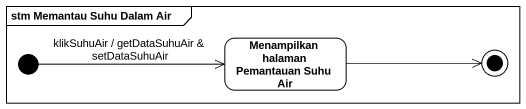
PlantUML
@startuml
mainframe stm Memantau Suhu Dalam Air
hide empty description
state "Menampilkan halaman Pemantauan Suhu Air" as Menampilkan_halaman
[*] -right-> Menampilkan_halaman : klikSuhuAir / getDataSuhuAir & setDataSuhuAir
Menampilkan_halaman -right-> [*]
@enduml
